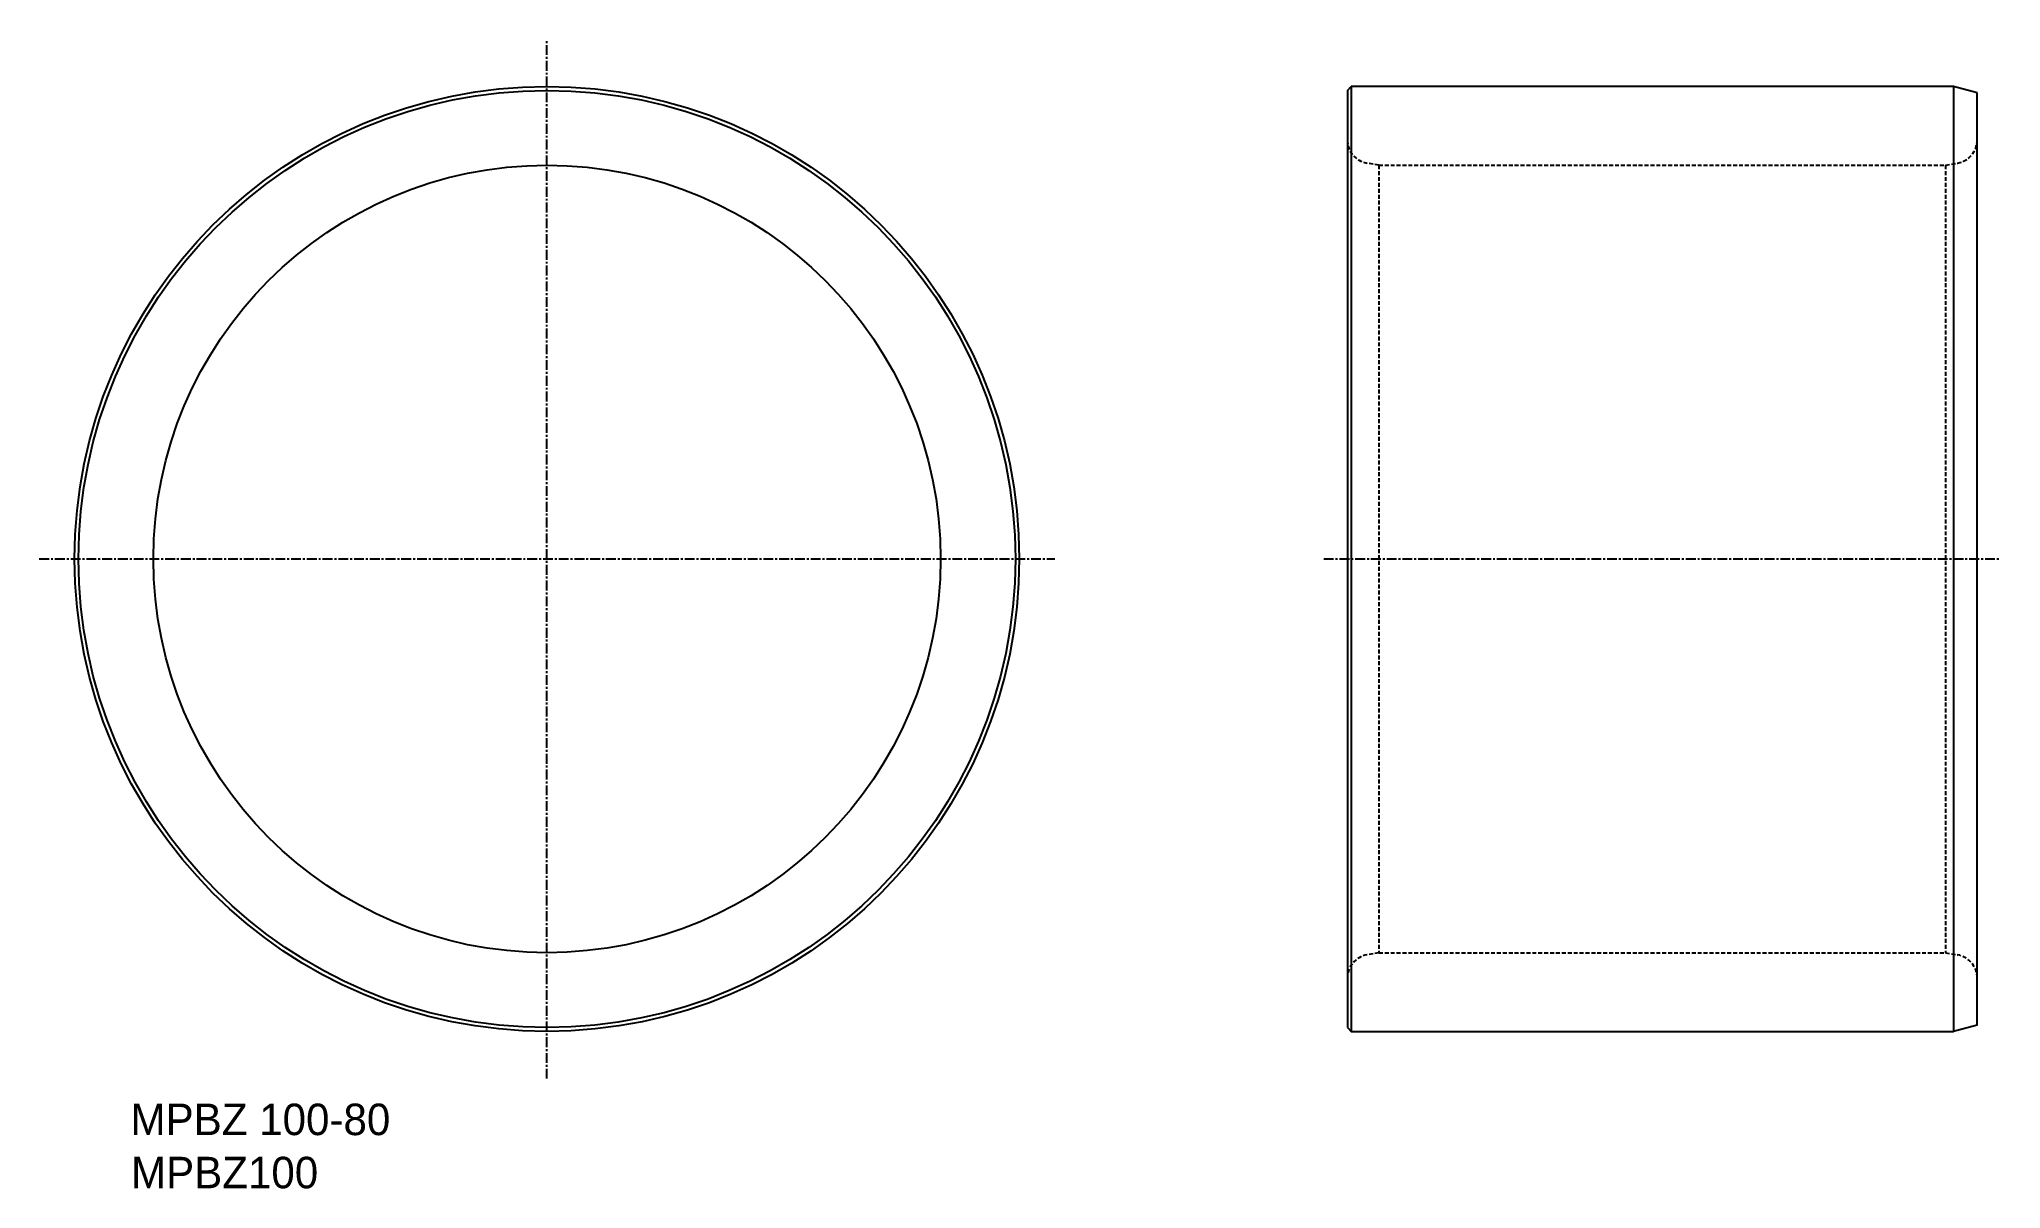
# Model space of a CAD drawing. Extents: x -11 to 239, y -12 to 134.
import ezdxf

# ---------------------------------------------------------------- set-up
doc = ezdxf.new("R2010")
doc.units = 0
doc.linetypes.add('CENTER', pattern=[2, 1.25, -0.25, 0.25, -0.25])
doc.linetypes.add('DASHED', pattern=[0.75, 0.5, -0.25])
doc.layers.get('0').update_dxf_attribs({"linetype": 'CONTINUOUS'})
doc.layers.add('CENTER', color=1, linetype='CENTER')

msp = doc.modelspace()

# ---------------------------------------------------------------- linework, layer by layer
at = {"color": 7, "linetype": 'CONTINUOUS'}
for p, q in [((155.64, 127.84), (156.14, 128.34)), ((155.64, 127.84), (155.64, 8.84)), ((232.64, 128.34), (156.14, 128.34)), ((156.14, 128.34), (156.14, 8.34)), ((232.64, 128.34), (232.64, 8.34)), ((235.64, 127.53), (232.64, 128.34)), ((235.64, 9.14), (235.64, 127.53)), ((155.64, 8.84), (156.14, 8.34)), ((156.14, 8.34), (232.64, 8.34)), ((235.64, 9.14), (232.64, 8.34))]:
    msp.add_line(p, q, dxfattribs=at)
at = {"color": 3, "linetype": 'DASHED'}
for p, q in [((159.64, 118.34), (158.12, 118.6)), ((159.64, 118.34), (231.64, 118.34)), ((159.64, 118.34), (159.64, 18.34)), ((231.64, 118.34), (233.16, 118.6)), ((231.64, 118.34), (231.64, 18.34)), ((159.64, 18.34), (158.12, 18.07)), ((159.64, 18.34), (231.64, 18.34)), ((231.64, 18.34), (233.16, 18.07))]:
    msp.add_line(p, q, dxfattribs=at)
for radius in [60, 59.5, 50]:
    msp.add_circle((53.96, 68.34), radius)
for centre, start, end in [((158.64, 121.56), 180, 260), ((232.64, 121.56), 280, 0), ((158.64, 15.11), 100, 180), ((232.64, 15.11), 0, 80)]:
    msp.add_arc(centre, 3, start, end, dxfattribs=at)
at = {"layer": 'CENTER', "color": 1, "linetype": 'CENTER'}
for p, q in [((53.96, 2.34), (53.96, 134.34)), ((-10.54, 68.34), (118.46, 68.34)), ((152.64, 68.34), (238.64, 68.34))]:
    msp.add_line(p, q, dxfattribs=at)

# ---------------------------------------------------------------- texts
at = {"color": 7, "linetype": 'CONTINUOUS'}
for s, p in [('MPBZ 100-80', (1.06, -4.83)), ('MPBZ100', (1.12, -11.58))]:
    msp.add_text(s, height=4, dxfattribs=at).set_placement(p)

doc.saveas('drawing.dxf')
